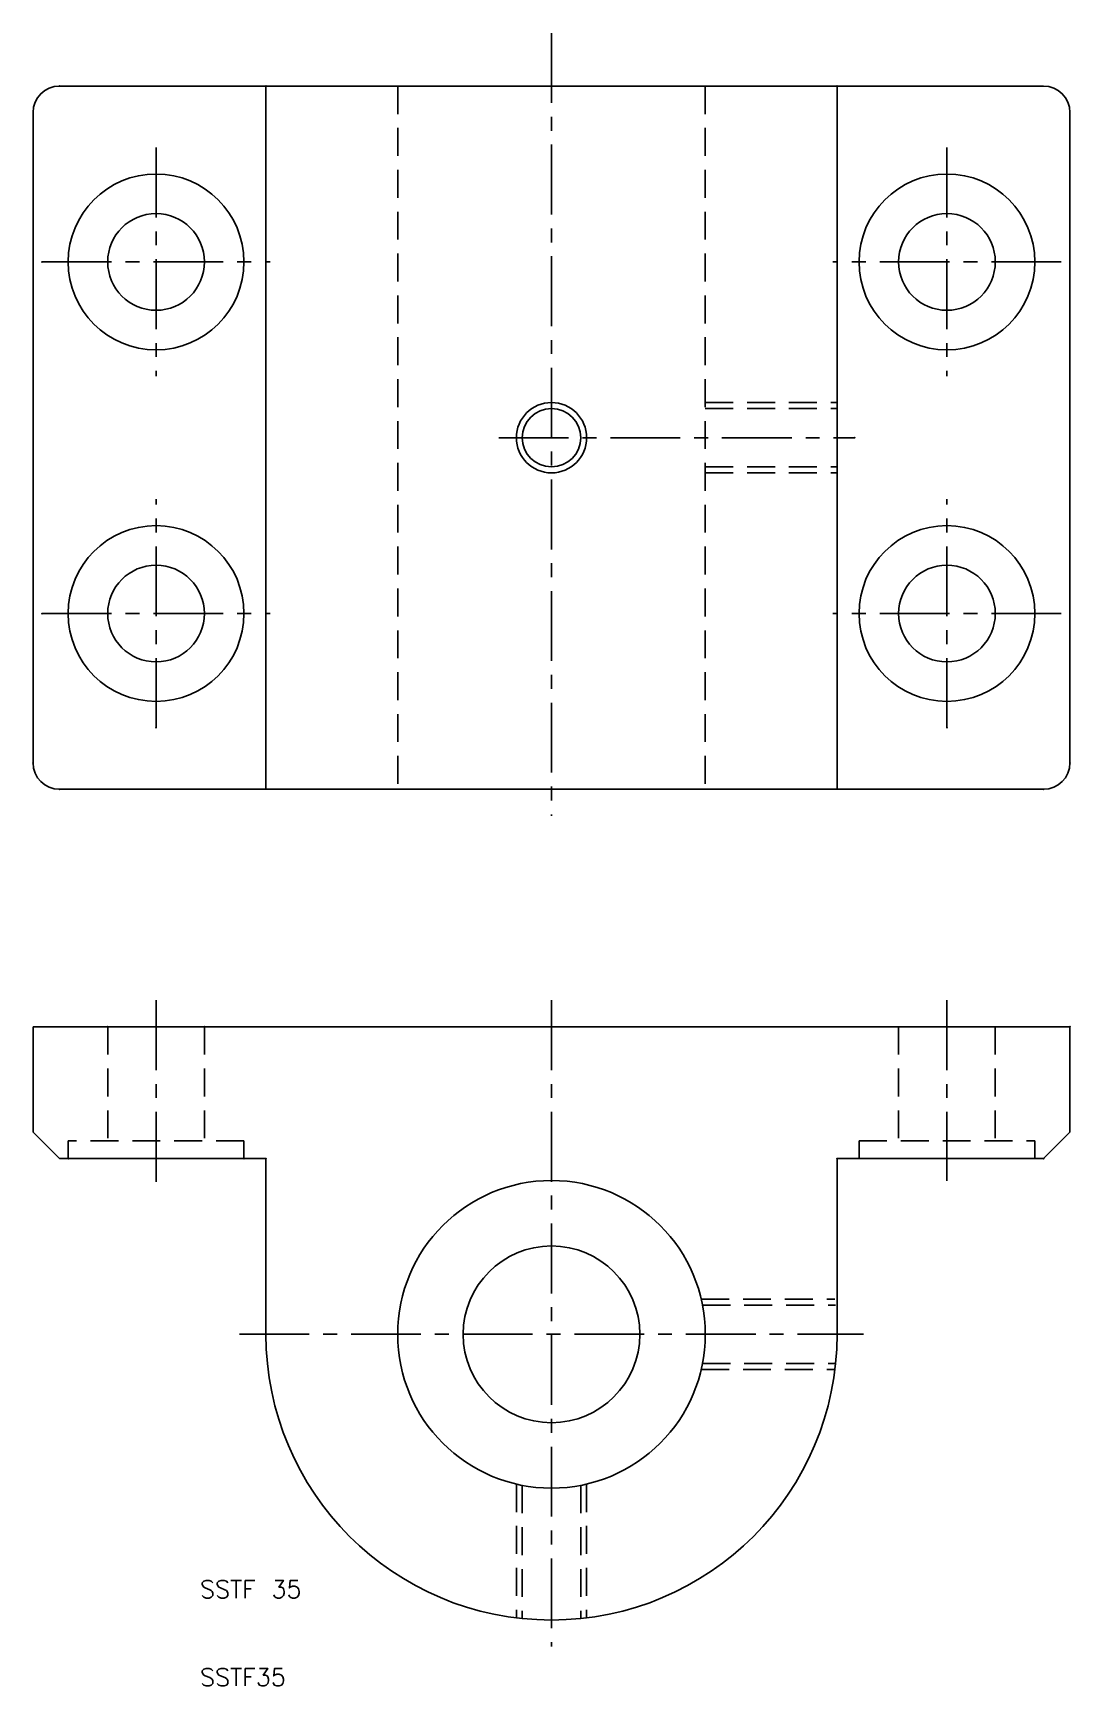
# Model space of a CAD drawing. Extents: x -9 to 109, y 10 to 198.
import ezdxf

# ---------------------------------------------------------------- set-up
doc = ezdxf.new("R2010")
doc.units = 0
doc.header["$LTSCALE"] = 0.25
doc.linetypes.add('CENTER', pattern=[50.8, 31.75, -6.35, 6.35, -6.35])
doc.linetypes.add('DASHED', pattern=[19.05, 12.7, -6.35])
doc.layers.get('0').update_dxf_attribs({"linetype": 'CONTINUOUS'})
doc.layers.add('CENTER', color=1, linetype='CENTER')
doc.styles.get("Standard").update_dxf_attribs({"font": 'txt.shx', "bigfont": 'extfont.shx'})

msp = doc.modelspace()

# ---------------------------------------------------------------- linework, layer by layer
for p, q in [((-6, 192), (106, 192)), ((17.5, 192), (17.5, 112)), ((82.5, 192), (82.5, 112)), ((-9, 189), (-9, 115)), ((109, 189), (109, 115)), ((-6, 112), (106, 112)), ((-9, 85), (109, 85)), ((-9, 85), (-9, 73)), ((109, 85), (109, 73)), ((-9, 73), (-6, 70)), ((106, 70), (109, 73)), ((-6, 70), (17.5, 70)), ((17.5, 70), (17.5, 50)), ((82.5, 70), (82.5, 50)), ((82.5, 70), (106, 70))]:
    msp.add_line(p, q)
at = {"color": 3, "linetype": 'DASHED'}
for p, q in [((32.5, 192), (32.5, 112)), ((67.5, 192), (67.5, 112)), ((67.5, 156), (82.5, 156)), ((67.5, 155.32), (82.5, 155.32)), ((67.5, 148.68), (82.5, 148.68)), ((67.5, 148), (82.5, 148)), ((-0.5, 85), (-0.5, 72)), ((10.5, 85), (10.5, 72)), ((89.5, 85), (89.5, 72)), ((100.5, 85), (100.5, 72)), ((15, 72), (-5, 72)), ((-5, 72), (-5, 70)), ((15, 72), (15, 70)), ((85, 72), (105, 72)), ((85, 72), (85, 70)), ((105, 72), (105, 70)), ((67.04, 54), (82.25, 54)), ((67.18, 53.32), (82.33, 53.32)), ((67.04, 46), (82.25, 46)), ((67.18, 46.68), (82.33, 46.68)), ((46, 32.96), (46, 17.75)), ((46.68, 32.82), (46.68, 17.67)), ((53.32, 32.82), (53.32, 17.67)), ((54, 32.96), (54, 17.75))]:
    msp.add_line(p, q, dxfattribs=at)
for centre, radius in [((5, 172), 10), ((95, 172), 10), ((5, 172), 5.5), ((95, 172), 5.5), ((50, 152), 4), ((50, 152), 3.32), ((5, 132), 10), ((95, 132), 10), ((5, 132), 5.5), ((95, 132), 5.5), ((50, 50), 17.5), ((50, 50), 10.05)]:
    msp.add_circle(centre, radius)
for centre, radius, start, end in [((-6, 189), 3, 90, 180), ((106, 189), 3, 0, 90), ((-6, 115), 3, 180, 270), ((106, 115), 3, 270, 0), ((50, 50), 32.5, 180, 0)]:
    msp.add_arc(centre, radius, start, end)
for p in [(-6, 192), (17.5, 192), (82.5, 192), (-8, 172), (84.5, 152), (-8, 132), (5, 119), (95, 119), (-9, 115), (109, 115), (-6, 112), (106, 112), (106, 112), (109, 85), (109, 85), (109, 85), (17.5, 70), (82.5, 70)]:
    msp.add_point(p)
for p in [(-0.5, 85), (10.5, 85), (-5, 70), (-5, 70), (15, 70), (106, 70), (50, 17.5)]:
    msp.add_point(p, dxfattribs=at)
at = {"layer": 'CENTER', "color": 1, "linetype": 'CENTER'}
for p, q in [((50, 198.04), (50, 109)), ((5, 185), (5, 159)), ((95, 185), (95, 159)), ((-8, 172), (18, 172)), ((108, 172), (82, 172)), ((44, 152), (84.5, 152)), ((5, 119), (5, 145)), ((95, 119), (95, 145)), ((-8, 132), (18, 132)), ((108, 132), (82, 132)), ((5, 88), (5, 67)), ((50, 88), (50, 14.5)), ((95, 88), (95, 67.48)), ((14.5, 50), (85.5, 50))]:
    msp.add_line(p, q, dxfattribs=at)

# ---------------------------------------------------------------- texts
for s, p in [('SSTF 35', (10, 20)), ('SSTF35', (10, 10))]:
    msp.add_text(s, height=2).set_placement(p)

doc.saveas('drawing.dxf')
